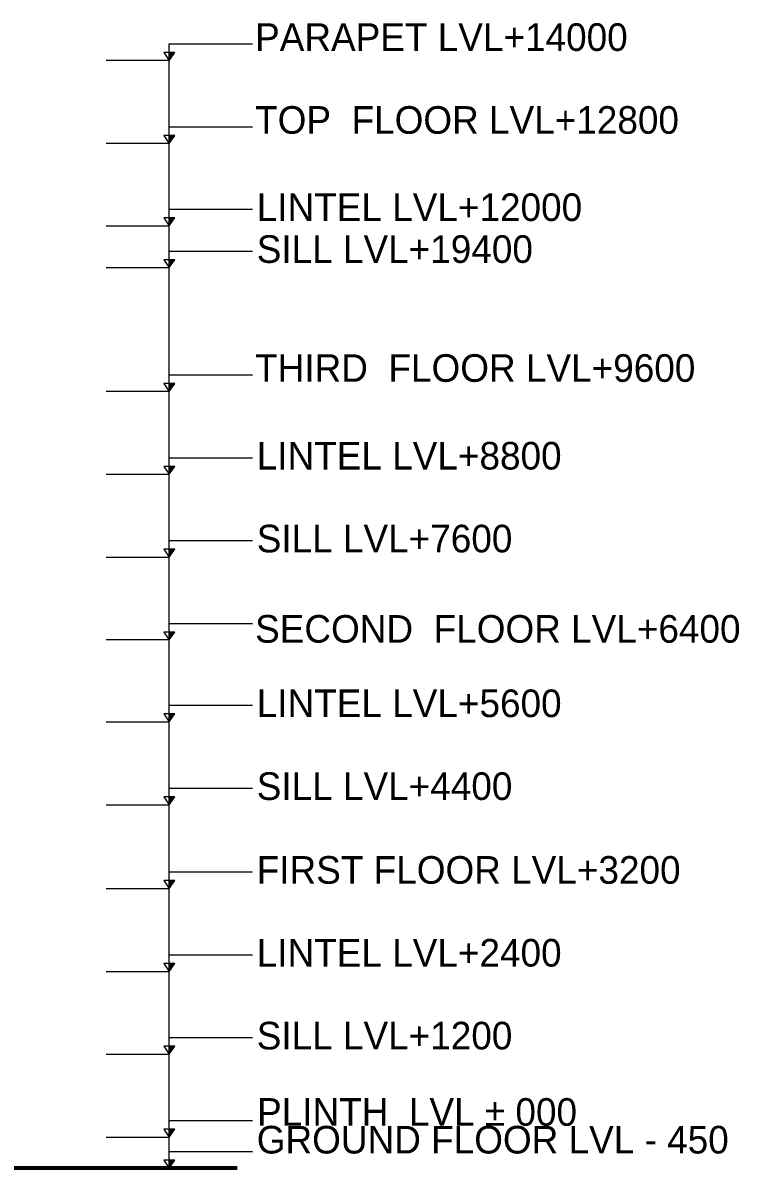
# Model space of a CAD drawing. Header units: inches. Extents: x -3071 to 2014935, y -37057 to 549694.
# Drawn here: x 1465833 to 1476206, y 140015 to 156603 of the extents above; entities that cross this region are included whole.
import ezdxf

# ---------------------------------------------------------------- set-up
doc = ezdxf.new("R2010")
doc.units = ezdxf.units.IN
doc.header["$MEASUREMENT"] = 0
for name, color, linetype, lineweight in [('A .8 boundary line', 10, 'Continuous', 53), ('A 0.05 hatch', 252, 'Continuous', 5), ('A 0.13 Text', 6, 'Continuous', 13), ('A 0.9 RAILING', 100, 'Continuous', 9)]:
    doc.layers.add(name, color=color, linetype=linetype, lineweight=lineweight)
doc.styles.add('CG', font='GOTHIC.TTF', dxfattribs={"height": 40})

# ---------------------------------------------------------------- blocks, each defined once
blk = doc.blocks.new('ARROW')
at = {"layer": 'A 0.05 hatch'}
blk.add_hatch(color=256, dxfattribs=at).paths.add_polyline_path([(68954, 264593), (68874, 264593), (68954, 264478)])
for p, q in [((68954, 264718), (67749, 264718)), ((68954, 264478), (68874, 264593)), ((68954, 264478), (68954, 264718)), ((69034, 264593), (68954, 264478))]:
    blk.add_line(p, q)
at = {"elevation": 0}
blk.add_lwpolyline([(68874, 264593), (69034, 264593)], dxfattribs=at)

msp = doc.modelspace()

# ---------------------------------------------------------------- linework, layer by layer
at = {"layer": 'A .8 boundary line'}
msp.add_line((1468938.17, 140014.79), (1465553.46, 140014.79), dxfattribs=at)
at = {"layer": 'A 0.9 RAILING', "ltscale": 20}
for p, q in [((1467952.27, 156057.95), (1467037.35, 156057.95)), ((1467952.27, 140014.79), (1467952.27, 156057.95)), ((1467952.27, 154857.95), (1467037.35, 154857.95)), ((1467037.35, 153664.79), (1467952.27, 153664.79)), ((1467037.35, 153664.79), (1467952.27, 153664.79)), ((1467037.35, 153057.95), (1467952.27, 153057.95)), ((1467037.35, 153057.95), (1467952.27, 153057.95)), ((1467952.27, 151264.79), (1467037.35, 151264.79)), ((1467037.35, 150064.79), (1467952.27, 150064.79)), ((1467037.35, 150064.79), (1467952.27, 150064.79)), ((1467037.35, 148864.79), (1467952.27, 148864.79)), ((1467037.35, 148864.79), (1467952.27, 148864.79)), ((1467037.35, 148864.79), (1467952.27, 148864.79)), ((1467952.27, 147664.79), (1467037.35, 147664.79)), ((1467037.35, 146478.46), (1467952.27, 146478.46)), ((1467037.35, 146478.46), (1467952.27, 146478.46)), ((1467037.35, 145278.46), (1467952.27, 145278.46)), ((1467037.35, 145278.46), (1467952.27, 145278.46)), ((1467037.35, 144064.79), (1467952.27, 144064.79)), ((1467037.35, 144064.79), (1467952.27, 144064.79)), ((1467037.35, 142864.79), (1467952.27, 142864.79)), ((1467037.35, 142864.79), (1467952.27, 142864.79)), ((1467037.35, 141664.79), (1467952.27, 141664.79)), ((1467037.35, 141664.79), (1467952.27, 141664.79)), ((1467037.35, 140464.79), (1467952.27, 140464.79))]:
    msp.add_line(p, q, dxfattribs=at)

# ---------------------------------------------------------------- block references
at = {"layer": 'A 0.05 hatch', "xscale": -1}
for p in [(1536905.9, -108419.98), (1536905.9, -109619.98), (1536905.9, -110813.14), (1536905.9, -111419.98), (1536905.9, -113213.14), (1536905.9, -114413.14), (1536905.9, -115613.14), (1536905.9, -116813.14), (1536905.9, -117999.47), (1536905.9, -119199.47), (1536905.9, -120413.14), (1536905.9, -121613.14), (1536905.9, -122813.14), (1536905.9, -124013.14), (1536905.9, -124463.14)]:
    msp.add_blockref('ARROW', p, dxfattribs=at)

# ---------------------------------------------------------------- texts
at = {"layer": 'A 0.13 Text', "char_height": 400, "width": 7513.9825, "attachment_point": 7, "style": 'CG'}
for s, insert in [('PARAPET LVL+14000', (1469195.78, 156191.77)), ('TOP  FLOOR LVL+12800', (1469195.78, 154991.77)), ('LINTEL LVL+12000', (1469219.38, 153728.16)), ('SILL LVL+19400', (1469219.38, 153121.32)), ('THIRD  FLOOR LVL+9600', (1469195.78, 151398.61)), ('LINTEL LVL+8800', (1469219.38, 150128.16)), ('SILL LVL+7600', (1469219.38, 148928.16)), ('SECOND  FLOOR LVL+6400', (1469195.78, 147620.06)), ('LINTEL LVL+5600', (1469219.38, 146541.83)), ('SILL LVL+4400', (1469219.38, 145341.83)), ('FIRST FLOOR LVL+3200', (1469219.38, 144128.16)), ('LINTEL LVL+2400', (1469219.38, 142928.16)), ('SILL LVL+1200', (1469219.38, 141728.16)), ('PLINTH  LVL %%P 000', (1469224.45, 140622.44)), ('GROUND FLOOR LVL - 450', (1469219.38, 140220.65))]:
    msp.add_mtext(s, dxfattribs=dict(at, insert=insert))

doc.saveas('drawing.dxf')
